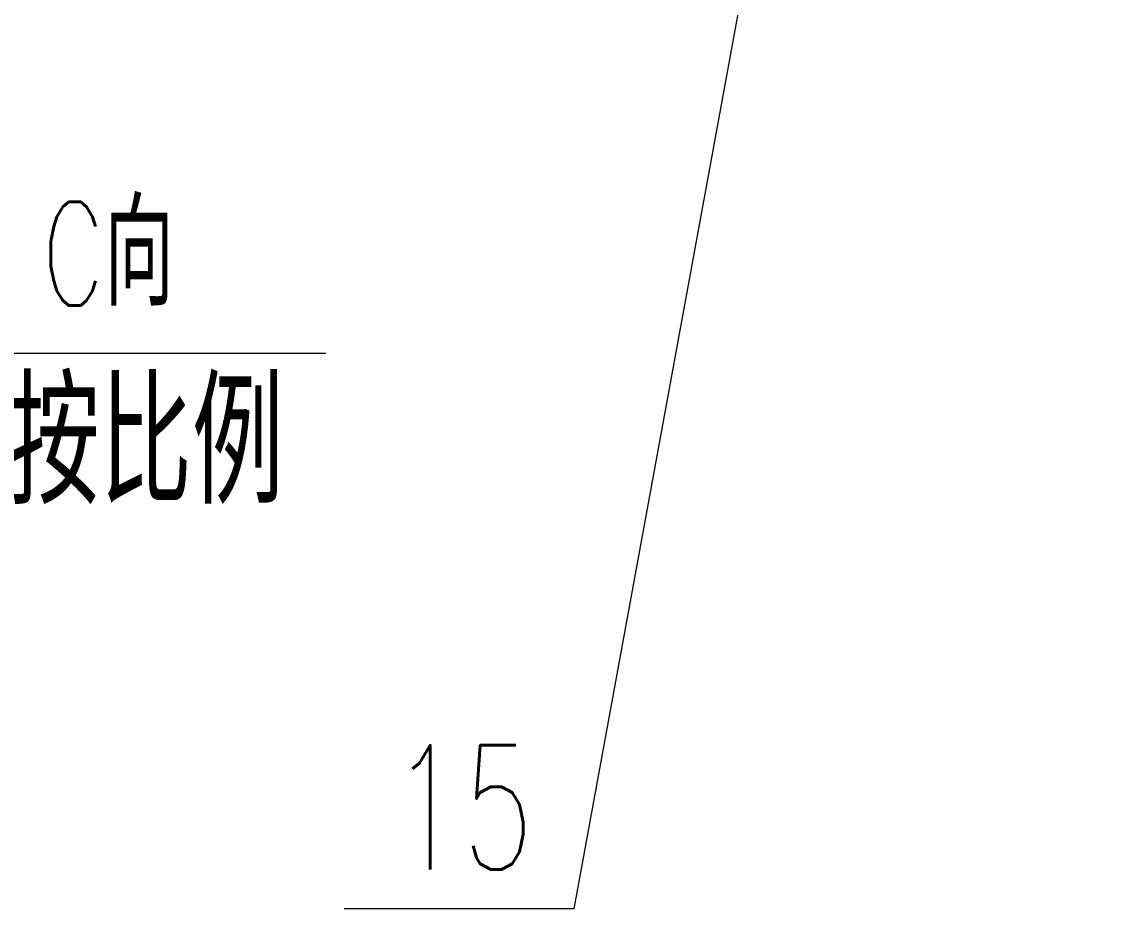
# Model space of a CAD drawing. Header units: millimetres. Extents: x -394 to 6212, y -2458 to 809.
# Drawn here: x 2885.37 to 2922.53, y -1806.64 to -1776.68 of the extents above; entities that cross this region are included whole.
import ezdxf

# ---------------------------------------------------------------- set-up
doc = ezdxf.new("R2010")
doc.units = ezdxf.units.MM
doc.layers.add('2', color=2, linetype='Continuous', lineweight=18, true_color=0xffff00)
doc.styles.add('HZ', font='txt.shx', dxfattribs={"width": 0.67, "bigfont": 'hztxt.shx'})
doc.styles.get("Standard").update_dxf_attribs({"font": 'txt.shx', "bigfont": 'gbcbig.shx'})
doc.styles.add('ZH', font='txt.shx', dxfattribs={"width": 0.75, "bigfont": 'hztxt.shx'})

msp = doc.modelspace()

# ---------------------------------------------------------------- linework, layer by layer
at = {"layer": '2', "ltscale": 0.5}
for p, q in [((2922.52871, -1705.59096), (2904.01403, -1806.63658)), ((2904.01403, -1806.63658), (2896.2516, -1806.63658))]:
    msp.add_line(p, q, dxfattribs=at)
at = {"layer": '2'}
msp.add_line((2880.89372, -1787.86506), (2895.63766, -1787.86506), dxfattribs=at)

# ---------------------------------------------------------------- texts
for s, insert, char_height, width, attachment_point, style in [('\\T1;C向', (2886.04829, -1782.75745), 3.5, 35.254, 1, 'HZ'), ('\\T1;不按比例', (2881.77958, -1792.96759), 4.1472, 18.74016, 7, 'ZH')]:
    msp.add_mtext(s, dxfattribs=dict(at, insert=insert, char_height=char_height, width=width, attachment_point=attachment_point, style=style))
at = {"layer": '2', "ltscale": 0.5, "insert": (2897.83382, -1805.30709), "char_height": 4.2, "width": 8.04, "attachment_point": 7}
msp.add_mtext('\\W0.67;15', dxfattribs=at)

doc.saveas('drawing.dxf')
